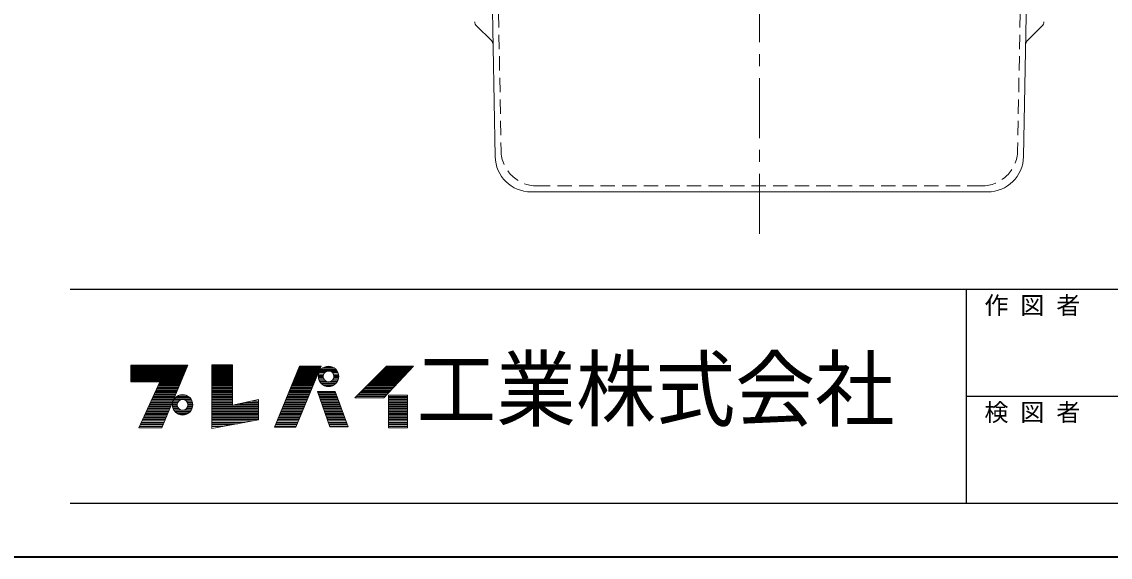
# Model space of a CAD drawing. Units: millimetres at full size, sheet at 1:10; details may follow other scales. Extents: x -2039 to 2011, y -1414 to 1396.
# Drawn here: x -54 to 854, y -1414 to -967 of the extents above; entities that cross this region are included whole.
import ezdxf
from ezdxf.enums import TextEntityAlignment as Align

# ---------------------------------------------------------------- set-up
doc = ezdxf.new("R2010")
doc.units = ezdxf.units.MM
doc.header["$LTSCALE"] = 10
doc.linetypes.add('CHAIN1', pattern=[8, 5, -1, 1, -1])
doc.linetypes.add('DASHED1', pattern=[1.8, 1.2, -0.6])
doc.layers.add('0-0_ﾚｲﾔ1', color=4, linetype='Continuous', lineweight=9)
doc.styles.add('ＭＳ ゴシック', font='')
doc.styles.get('ＭＳ ゴシック').set_extended_font_data('MS Gothic')

msp = doc.modelspace()

# ---------------------------------------------------------------- linework, layer by layer
at = {"layer": '0-0_ﾚｲﾔ1', "linetype": 'CHAIN1'}
msp.add_line((561.23, -1144.45), (561.23, -324.45), dxfattribs=at)
at = {"layer": '0-0_ﾚｲﾔ1', "linetype": 'DASHED1'}
for p, q in [((336.41, -564.27), (345.7, -1074.99)), ((786.05, -564.27), (776.77, -1074.99)), ((746.77, -1104.45), (375.69, -1104.45))]:
    msp.add_line(p, q, dxfattribs=at)
at = {"layer": '0-0_ﾚｲﾔ1', "color": 7, "lineweight": 18}
for p, q in [((789.15, -668.87), (781.68, -1079.99)), ((751.68, -1109.45), (370.78, -1109.45)), ((36.66, -1254.65), (84.07, -1254.65)), ((36.66, -1255.07), (83.89, -1255.07)), ((36.66, -1255.7), (83.63, -1255.7)), ((36.66, -1256.33), (83.37, -1256.33)), ((36.66, -1256.96), (83.11, -1256.96)), ((36.66, -1257.8), (82.77, -1257.8)), ((82.5, -1258.43), (36.66, -1258.43)), ((36.66, -1259.06), (82.24, -1259.06)), ((36.66, -1259.69), (81.98, -1259.69)), ((36.66, -1260.32), (81.72, -1260.32)), ((36.66, -1260.95), (81.46, -1260.95)), ((36.66, -1261.37), (81.29, -1261.37)), ((36.66, -1262.21), (80.94, -1262.21)), ((62.7, -1306.31), (84.33, -1254.02)), ((104.28, -1253.81), (104.28, -1306.94)), ((121.71, -1253.81), (104.28, -1253.81)), ((104.28, -1254.65), (121.71, -1254.65)), ((104.28, -1255.07), (121.71, -1255.07)), ((104.28, -1255.7), (121.71, -1255.7)), ((104.28, -1256.33), (121.71, -1256.33)), ((104.28, -1256.96), (121.71, -1256.96)), ((104.28, -1257.8), (121.71, -1257.8)), ((104.28, -1258.43), (121.71, -1258.43)), ((104.28, -1259.06), (121.71, -1259.06)), ((104.28, -1259.69), (121.71, -1259.69)), ((104.28, -1260.32), (121.71, -1260.32)), ((104.28, -1260.95), (121.71, -1260.95)), ((104.28, -1261.37), (121.71, -1261.37)), ((104.28, -1262.21), (121.71, -1262.21)), ((177.57, -1254.86), (156.57, -1305.89)), ((174.42, -1305.89), (195.63, -1254.86)), ((174.54, -1262.21), (192.57, -1262.21)), ((174.89, -1261.37), (192.92, -1261.37)), ((175.06, -1260.95), (193.1, -1260.95)), ((175.32, -1260.32), (193.36, -1260.32)), ((175.58, -1259.69), (193.62, -1259.69)), ((175.84, -1259.06), (193.88, -1259.06)), ((176.1, -1258.43), (194.15, -1258.43)), ((176.36, -1257.8), (194.41, -1257.8)), ((176.71, -1256.96), (194.76, -1256.96)), ((176.96, -1256.33), (195, -1256.33)), ((177.22, -1255.7), (195.28, -1255.7)), ((177.57, -1254.86), (195.63, -1254.86)), ((193.43, -1261.58), (197.64, -1261.58)), ((193.82, -1260.32), (198.51, -1260.32)), ((194.21, -1259.48), (199.64, -1259.48)), ((194.87, -1258.43), (208.56, -1258.43)), ((195.58, -1257.59), (207.86, -1257.59)), ((196.8, -1256.54), (206.64, -1256.54)), ((198.27, -1255.7), (205.17, -1255.7)), ((209.22, -1259.48), (203.8, -1259.48)), ((209.61, -1260.32), (204.93, -1260.32)), ((210.01, -1261.58), (205.8, -1261.58)), ((242.88, -1262.21), (265.66, -1262.21)), ((243.72, -1261.37), (266.44, -1261.37)), ((244.14, -1260.95), (266.83, -1260.95)), ((244.77, -1260.32), (267.42, -1260.32)), ((245.4, -1259.69), (268, -1259.69)), ((246.03, -1259.06), (268.59, -1259.06)), ((246.66, -1258.43), (269.17, -1258.43)), ((247.29, -1257.8), (269.76, -1257.8)), ((247.92, -1281.32), (272.49, -1254.86)), ((248.13, -1256.96), (270.54, -1256.96)), ((248.76, -1256.33), (271.12, -1256.33)), ((249.39, -1255.7), (271.71, -1255.7)), ((36.66, -1262.84), (80.68, -1262.84)), ((36.66, -1263.47), (80.42, -1263.47)), ((36.66, -1264.1), (80.16, -1264.1)), ((36.66, -1264.73), (79.9, -1264.73)), ((36.66, -1265.36), (79.64, -1265.36)), ((36.66, -1265.99), (79.38, -1265.99)), ((36.66, -1266.62), (79.12, -1266.62)), ((36.66, -1267.25), (78.86, -1267.25)), ((61.02, -1268.09), (36.66, -1268.09)), ((43.38, -1306.31), (61.02, -1268.09)), ((77.29, -1271.03), (59.66, -1271.03)), ((77.64, -1270.19), (60.05, -1270.19)), ((77.9, -1269.56), (60.34, -1269.56)), ((78.25, -1268.72), (60.73, -1268.72)), ((78.51, -1268.09), (61.02, -1268.09)), ((104.28, -1262.84), (121.71, -1262.84)), ((104.28, -1263.47), (121.71, -1263.47)), ((104.28, -1264.1), (121.71, -1264.1)), ((104.28, -1264.73), (121.71, -1264.73)), ((104.28, -1265.36), (121.71, -1265.36)), ((104.28, -1265.99), (121.71, -1265.99)), ((104.28, -1266.62), (121.71, -1266.62)), ((104.28, -1267.25), (121.71, -1267.25)), ((104.28, -1268.09), (121.71, -1268.09)), ((104.28, -1268.72), (121.71, -1268.72)), ((104.28, -1269.56), (121.71, -1269.56)), ((104.28, -1270.19), (121.71, -1270.19)), ((104.28, -1271.03), (121.71, -1271.03)), ((170.91, -1271.03), (188.91, -1271.03)), ((171.26, -1270.19), (189.26, -1270.19)), ((171.52, -1269.56), (189.52, -1269.56)), ((171.87, -1268.72), (189.87, -1268.72)), ((172.12, -1268.09), (190.13, -1268.09)), ((172.47, -1267.25), (190.48, -1267.25)), ((172.73, -1266.62), (190.74, -1266.62)), ((172.99, -1265.99), (191, -1265.99)), ((173.25, -1265.36), (191.27, -1265.36)), ((173.51, -1264.73), (191.53, -1264.73)), ((173.79, -1264.1), (191.79, -1264.1)), ((174.03, -1263.47), (192.05, -1263.47)), ((174.29, -1262.84), (192.31, -1262.84)), ((193.22, -1263.47), (197.22, -1263.47)), ((193.26, -1262.63), (197.3, -1262.63)), ((193.28, -1264.52), (197.34, -1264.52)), ((193.48, -1265.57), (197.74, -1265.57)), ((193.82, -1266.62), (198.51, -1266.62)), ((194.33, -1267.67), (200.1, -1267.67)), ((195.03, -1268.72), (208.4, -1268.72)), ((195.79, -1269.56), (207.65, -1269.56)), ((197.45, -1270.82), (205.99, -1270.82)), ((209.11, -1267.67), (203.33, -1267.67)), ((209.61, -1266.62), (204.93, -1266.62)), ((209.96, -1265.57), (205.7, -1265.57)), ((210.15, -1264.52), (206.09, -1264.52)), ((210.18, -1262.63), (206.14, -1262.63)), ((206.22, -1263.47), (210.22, -1263.47)), ((234.06, -1271.03), (257.47, -1271.03)), ((234.9, -1270.19), (258.25, -1270.19)), ((235.53, -1269.56), (258.84, -1269.56)), ((236.37, -1268.72), (259.62, -1268.72)), ((237, -1268.09), (260.2, -1268.09)), ((237.84, -1267.25), (260.98, -1267.25)), ((238.47, -1266.62), (261.57, -1266.62)), ((239.1, -1265.99), (262.15, -1265.99)), ((239.73, -1265.36), (262.74, -1265.36)), ((240.36, -1264.73), (263.32, -1264.73)), ((240.99, -1264.1), (263.91, -1264.1)), ((241.62, -1263.47), (264.49, -1263.47)), ((242.25, -1262.84), (265.14, -1262.84)), ((55.4, -1280.27), (73.47, -1280.27)), ((73.91, -1279.22), (55.88, -1279.22)), ((74.34, -1278.17), (56.37, -1278.17)), ((74.69, -1277.33), (56.75, -1277.33)), ((57.24, -1276.28), (75.12, -1276.28)), ((75.47, -1275.44), (57.63, -1275.44)), ((75.82, -1274.6), (58.08, -1274.6)), ((58.5, -1273.55), (76.25, -1273.55)), ((76.6, -1272.71), (58.89, -1272.71)), ((77.03, -1271.66), (59.37, -1271.66)), ((75, -1280.27), (84.84, -1280.27)), ((76.99, -1279.22), (82.85, -1279.22)), ((104.28, -1271.66), (121.71, -1271.66)), ((104.28, -1272.71), (121.71, -1272.71)), ((104.28, -1273.55), (121.71, -1273.55)), ((104.28, -1274.6), (121.71, -1274.6)), ((104.28, -1275.44), (121.71, -1275.44)), ((104.28, -1276.28), (121.71, -1276.28)), ((104.28, -1277.33), (121.71, -1277.33)), ((104.28, -1278.17), (121.71, -1278.17)), ((104.28, -1279.22), (121.71, -1279.22)), ((104.28, -1280.27), (121.71, -1280.27)), ((167.11, -1280.27), (185.07, -1280.27)), ((167.54, -1279.22), (185.5, -1279.22)), ((167.98, -1278.17), (185.94, -1278.17)), ((168.33, -1277.33), (186.29, -1277.33)), ((168.75, -1276.28), (186.73, -1276.28)), ((169.1, -1275.44), (187.08, -1275.44)), ((169.45, -1274.6), (187.42, -1274.6)), ((169.88, -1273.55), (187.86, -1273.55)), ((170.22, -1272.71), (188.21, -1272.71)), ((170.66, -1271.66), (188.65, -1271.66)), ((192.55, -1276.28), (207.26, -1276.28)), ((192.92, -1277.33), (207.64, -1277.33)), ((193.21, -1278.17), (207.95, -1278.17)), ((193.57, -1279.22), (208.34, -1279.22)), ((193.94, -1280.27), (208.73, -1280.27)), ((199.44, -1271.66), (203.99, -1271.66)), ((218.1, -1305.68), (207.18, -1276.07)), ((224.82, -1280.27), (248.89, -1280.27)), ((225.87, -1279.22), (249.87, -1279.22)), ((226.92, -1278.17), (250.84, -1278.17)), ((227.76, -1277.33), (251.62, -1277.33)), ((228.81, -1276.28), (252.6, -1276.28)), ((229.65, -1275.44), (253.38, -1275.44)), ((230.49, -1274.6), (254.16, -1274.6)), ((231.54, -1273.55), (255.13, -1273.55)), ((232.38, -1272.71), (255.91, -1272.71)), ((233.43, -1271.66), (256.89, -1271.66)), ((251.7, -1280.27), (267.66, -1280.27)), ((69.82, -1289.09), (51.36, -1289.09)), ((70.17, -1288.25), (51.71, -1288.25)), ((70.6, -1287.2), (52.2, -1287.2)), ((52.59, -1286.36), (70.95, -1286.36)), ((71.39, -1285.31), (53.07, -1285.31)), ((71.91, -1284.05), (53.65, -1284.05)), ((72.34, -1283), (54.14, -1283)), ((72.69, -1282.16), (54.53, -1282.16)), ((73.12, -1281.11), (55.01, -1281.11)), ((71.42, -1287.2), (75.42, -1287.2)), ((71.46, -1286.36), (75.5, -1286.36)), ((71.48, -1288.25), (75.54, -1288.25)), ((71.63, -1285.31), (75.84, -1285.31)), ((71.63, -1289.09), (75.84, -1289.09)), ((72.02, -1284.05), (76.71, -1284.05)), ((72.53, -1283), (78.3, -1283)), ((73.07, -1282.16), (86.76, -1282.16)), ((73.99, -1281.11), (85.85, -1281.11)), ((87.31, -1283), (81.53, -1283)), ((87.81, -1284.05), (83.13, -1284.05)), ((88.21, -1285.31), (84, -1285.31)), ((88.21, -1289.09), (84, -1289.09)), ((88.35, -1288.25), (84.29, -1288.25)), ((88.38, -1286.36), (84.34, -1286.36)), ((84.42, -1287.2), (88.42, -1287.2)), ((104.28, -1281.11), (121.71, -1281.11)), ((104.28, -1282.16), (121.71, -1282.16)), ((104.28, -1283), (121.71, -1283)), ((104.28, -1284.05), (121.71, -1284.05)), ((104.28, -1285.31), (121.71, -1285.31)), ((104.28, -1286.36), (121.71, -1286.36)), ((104.28, -1287.2), (121.71, -1287.2)), ((104.28, -1288.25), (143.34, -1288.25)), ((104.28, -1289.09), (143.34, -1289.09)), ((143.34, -1287.2), (123.59, -1287.2)), ((143.34, -1286.36), (127.35, -1286.36)), ((143.34, -1285.31), (132.05, -1285.31)), ((143.34, -1284.05), (137.7, -1284.05)), ((163.48, -1289.09), (181.4, -1289.09)), ((163.83, -1288.25), (181.75, -1288.25)), ((164.26, -1287.2), (182.19, -1287.2)), ((164.61, -1286.36), (182.54, -1286.36)), ((165.04, -1285.31), (182.97, -1285.31)), ((165.56, -1284.05), (183.5, -1284.05)), ((165.99, -1283), (183.93, -1283)), ((166.33, -1282.16), (184.28, -1282.16)), ((166.77, -1281.11), (184.72, -1281.11)), ((194.23, -1281.11), (209.04, -1281.11)), ((194.6, -1282.16), (209.43, -1282.16)), ((194.89, -1283), (209.73, -1283)), ((195.25, -1284.05), (210.12, -1284.05)), ((195.69, -1285.31), (210.59, -1285.31)), ((196.06, -1286.36), (210.97, -1286.36)), ((196.35, -1287.2), (211.28, -1287.2)), ((196.71, -1288.25), (211.67, -1288.25)), ((197, -1289.09), (211.98, -1289.09)), ((223.77, -1281.32), (247.92, -1281.32)), ((251.7, -1281.11), (267.66, -1281.11)), ((251.7, -1282.16), (267.66, -1282.16)), ((251.7, -1283), (267.66, -1283)), ((251.7, -1284.05), (267.66, -1284.05)), ((251.7, -1285.31), (267.66, -1285.31)), ((251.7, -1286.36), (267.66, -1286.36)), ((251.7, -1287.2), (267.66, -1287.2)), ((251.7, -1288.25), (267.66, -1288.25)), ((251.7, -1289.09), (267.66, -1289.09)), ((66, -1298.33), (47.06, -1298.33)), ((66.35, -1297.49), (47.45, -1297.49)), ((66.78, -1296.44), (47.93, -1296.44)), ((67.22, -1295.39), (48.42, -1295.39)), ((67.65, -1294.34), (48.9, -1294.34)), ((68.08, -1293.29), (49.39, -1293.29)), ((68.43, -1292.45), (49.78, -1292.45)), ((68.87, -1291.4), (50.26, -1291.4)), ((69.3, -1290.35), (50.75, -1290.35)), ((72.02, -1290.35), (76.71, -1290.35)), ((72.53, -1291.4), (78.3, -1291.4)), ((73.23, -1292.45), (86.6, -1292.45)), ((73.99, -1293.29), (85.85, -1293.29)), ((75.31, -1294.34), (84.53, -1294.34)), ((77.64, -1295.39), (82.19, -1295.39)), ((87.31, -1291.4), (81.53, -1291.4)), ((87.81, -1290.35), (83.13, -1290.35)), ((104.28, -1290.35), (143.34, -1290.35)), ((104.28, -1291.4), (143.34, -1291.4)), ((104.28, -1292.45), (143.34, -1292.45)), ((104.28, -1293.29), (143.34, -1293.29)), ((104.28, -1294.34), (143.34, -1294.34)), ((104.28, -1295.39), (143.34, -1295.39)), ((104.28, -1296.44), (143.34, -1296.44)), ((104.28, -1297.49), (143.34, -1297.49)), ((104.28, -1298.33), (143.34, -1298.33)), ((159.68, -1298.33), (177.56, -1298.33)), ((160.03, -1297.49), (177.91, -1297.49)), ((160.46, -1296.44), (178.35, -1296.44)), ((160.89, -1295.39), (178.78, -1295.39)), ((161.32, -1294.34), (179.22, -1294.34)), ((161.75, -1293.29), (179.66, -1293.29)), ((162.1, -1292.45), (180.01, -1292.45)), ((162.53, -1291.4), (180.44, -1291.4)), ((162.96, -1290.35), (180.88, -1290.35)), ((197.44, -1290.35), (212.45, -1290.35)), ((197.81, -1291.4), (212.83, -1291.4)), ((198.15, -1292.45), (213.22, -1292.45)), ((198.46, -1293.29), (213.53, -1293.29)), ((198.83, -1294.34), (213.92, -1294.34)), ((199.19, -1295.39), (214.3, -1295.39)), ((199.56, -1296.44), (214.69, -1296.44)), ((199.92, -1297.49), (215.08, -1297.49)), ((200.21, -1298.33), (215.39, -1298.33)), ((251.7, -1290.35), (267.66, -1290.35)), ((251.7, -1291.4), (267.66, -1291.4)), ((251.7, -1292.45), (267.66, -1292.45)), ((251.7, -1293.29), (267.66, -1293.29)), ((251.7, -1294.34), (267.66, -1294.34)), ((251.7, -1295.39), (267.66, -1295.39)), ((251.7, -1296.44), (267.66, -1296.44)), ((251.7, -1297.49), (267.66, -1297.49)), ((251.7, -1298.33), (267.66, -1298.33)), ((43.38, -1306.31), (62.7, -1306.31)), ((63.13, -1305.26), (43.86, -1305.26)), ((63.65, -1304), (44.45, -1304)), ((64.09, -1302.95), (44.93, -1302.95)), ((64.52, -1301.9), (45.41, -1301.9)), ((65.04, -1300.64), (46, -1300.64)), ((65.48, -1299.59), (46.48, -1299.59)), ((104.28, -1299.59), (143.34, -1299.59)), ((104.28, -1300.64), (138.74, -1300.64)), ((104.28, -1301.9), (131.85, -1301.9)), ((104.28, -1302.95), (126.11, -1302.95)), ((104.28, -1304), (120.36, -1304)), ((104.28, -1305.26), (113.47, -1305.26)), ((174.42, -1305.89), (156.57, -1305.89)), ((156.83, -1305.26), (174.68, -1305.26)), ((157.35, -1304), (175.2, -1304)), ((157.78, -1302.95), (175.64, -1302.95)), ((158.21, -1301.9), (176.08, -1301.9)), ((158.73, -1300.64), (176.6, -1300.64)), ((159.16, -1299.59), (177.04, -1299.59)), ((200.65, -1299.59), (215.85, -1299.59)), ((201.09, -1300.64), (216.24, -1300.64)), ((201.46, -1301.9), (216.71, -1301.9)), ((201.82, -1302.95), (217.09, -1302.95)), ((202.19, -1304), (217.48, -1304)), ((202.62, -1305.26), (217.94, -1305.26)), ((202.77, -1305.68), (218.1, -1305.68)), ((251.7, -1299.59), (267.66, -1299.59)), ((251.7, -1300.64), (267.66, -1300.64)), ((251.7, -1301.9), (267.66, -1301.9)), ((251.7, -1302.95), (267.66, -1302.95)), ((251.7, -1304), (267.66, -1304)), ((251.7, -1305.26), (267.66, -1305.26))]:
    msp.add_line(p, q, dxfattribs=at)
at = {"layer": '0-0_ﾚｲﾔ1'}
for p, q in [((337.59, -983.02), (325.23, -970.88)), ((784.87, -983.02), (797.23, -970.88))]:
    msp.add_line(p, q, dxfattribs=at)
at = {"layer": '0-0_ﾚｲﾔ1', "color": 6, "lineweight": 25}
for p, q in [((1966.23, -1190.88), (-13.77, -1190.88)), ((734.09, -1369.45), (734.09, -1190.88)), ((1966.23, -1280.16), (734.09, -1280.16)), ((1966.23, -1369.45), (-13.77, -1369.45))]:
    msp.add_line(p, q, dxfattribs=at)
at = {"layer": '0-0_ﾚｲﾔ1', "color": 1, "lineweight": 40}
msp.add_line((2011.23, -1414.45), (-2038.77, -1414.45), dxfattribs=at)
at = {"layer": '0-0_ﾚｲﾔ1', "color": 7, "lineweight": 18}
for points in [[(329.45, -566.36), (331.05, -654.45), (333.31, -668.87), (340.79, -1079.99)], [(36.66, -1268.09), (36.66, -1254.02), (84.33, -1254.02)], [(104.28, -1306.94), (143.34, -1299.8), (143.34, -1282.79), (121.71, -1287.62), (121.71, -1253.81)], [(223.77, -1281.32), (250.23, -1254.86), (272.49, -1254.86)], [(202.77, -1305.68), (192.48, -1276.07), (207.18, -1276.07)]]:
    msp.add_lwpolyline(points, dxfattribs=at)
msp.add_lwpolyline([(251.7, -1279.22), (251.7, -1306.31), (267.66, -1306.31), (267.66, -1279.22)], close=True, dxfattribs=at)
for centre, radius in [((201.72, -1263.47), 8.5), ((201.72, -1263.47), 4.5), ((79.92, -1287.2), 8.5), ((79.92, -1287.2), 4.5)]:
    msp.add_circle(centre, radius, dxfattribs=at)
at = {"layer": '0-0_ﾚｲﾔ1'}
for centre, start, end in [((328.73, -967.31), 181.04163, 225.52081), ((793.73, -967.31), 314.47919, 358.95837), ((334.09, -986.58), 1.04163, 45.52081), ((788.38, -986.58), 134.47919, 178.95837)]:
    msp.add_arc(centre, 5, start, end, dxfattribs=at)
at = {"layer": '0-0_ﾚｲﾔ1', "color": 7, "lineweight": 18}
for centre, start, end in [((370.78, -1079.45), 181.04163, 270), ((751.68, -1079.45), 270, 358.95837)]:
    msp.add_arc(centre, 30, start, end, dxfattribs=at)
at = {"layer": '0-0_ﾚｲﾔ1', "linetype": 'DASHED1'}
for centre, start, end in [((375.69, -1074.45), 181.04163, 270), ((746.77, -1074.45), 270, 358.95837)]:
    msp.add_arc(centre, 30, start, end, dxfattribs=at)

# ---------------------------------------------------------------- texts
at = {"layer": '0-0_ﾚｲﾔ1', "color": 7, "style": 'ＭＳ ゴシック'}
for s, p in [('作 図 者', (749.09, -1215.88)), ('検 図 者', (749.09, -1305.16))]:
    msp.add_text(s, height=14.66, dxfattribs=at).set_placement(p, align=Align.BOTTOM_LEFT)
at = {"layer": '0-0_ﾚｲﾔ1', "color": 7, "style": 'ＭＳ ゴシック', "width": 0.95}
msp.add_text('工業株式会社', height=51.32, dxfattribs=at).set_placement((275.16, -1315.16), align=Align.BOTTOM_LEFT)

doc.saveas('drawing.dxf')
